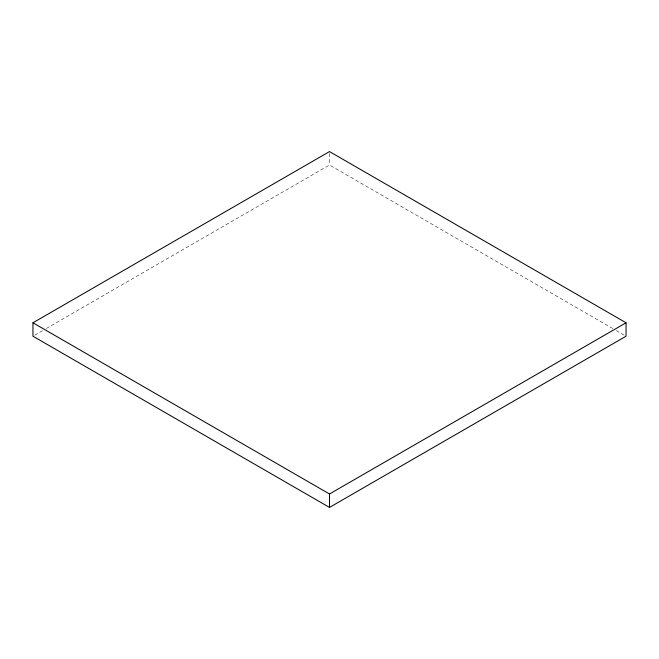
<?xml version="1.0" encoding="UTF-8"?>
<svg xmlns="http://www.w3.org/2000/svg" width="659" height="659" viewBox="0 0 659 659"><rect width="100%" height="100%" fill="white"/><g stroke="black" fill="none" stroke-linecap="round" stroke-linejoin="round"><path stroke-width="0.49" stroke-dasharray="3.29 2.47" d="M34.729 335.184L42.744 330.563M46.311 328.503L329.5 165.005L612.689 328.503M616.256 330.563L624.271 335.184M329.5 153.489L329.5 165.005"/><path stroke-width="0.99" d="M32.95 322.786L329.5 151.578L626.05 322.786L626.05 336.214L329.5 507.422L32.95 336.214L32.95 322.786L329.5 493.995L626.05 322.786M329.5 493.995L329.5 507.422"/></g></svg>
